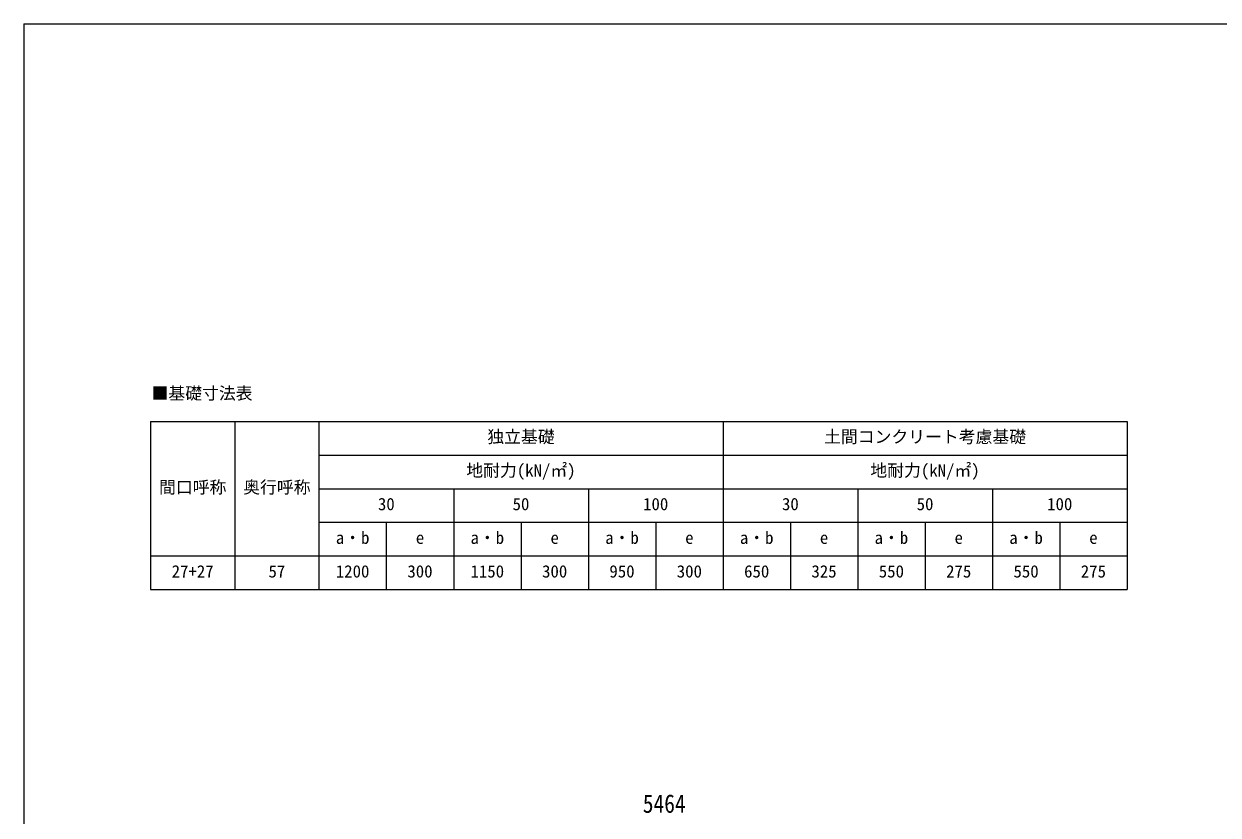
# Model space of a CAD drawing. Units: millimetres at full size, sheet at 1:40; details may follow other scales. Extents: x -11243 to 11243, y -7760 to 7760.
# Drawn here: x -11243 to 107, y 237 to 7760 of the extents above; entities that cross this region are included whole.
import ezdxf
from ezdxf.enums import TextEntityAlignment as Align

# ---------------------------------------------------------------- set-up
doc = ezdxf.new("R2010")
doc.units = ezdxf.units.MM
doc.header["$LTSCALE"] = 40
for name, color, linetype, lineweight in [('0-6_OTH_LINE', 6, 'Continuous', 9), ('0-E_DET2', 7, 'Continuous', 18), ('F-0_240', 7, 'Continuous', 9)]:
    doc.layers.add(name, color=color, linetype=linetype, lineweight=lineweight)
doc.styles.add('ＭＳ ゴシック', font='')
doc.styles.get('ＭＳ ゴシック').set_extended_font_data('MS Gothic')

msp = doc.modelspace()

# ---------------------------------------------------------------- linework, layer by layer
at = {"layer": '0-E_DET2'}
for p, q in [((-10038.28, 3980.51), (-758.28, 3980.51)), ((-10038.28, 3980.51), (-10038.28, 2380.51)), ((-9238.28, 3980.51), (-9238.28, 2380.51)), ((-8438.28, 3980.51), (-8438.28, 2380.51)), ((-4598.28, 3980.51), (-4598.28, 2380.51)), ((-758.28, 3980.51), (-758.28, 2380.51)), ((-8438.28, 3660.51), (-758.28, 3660.51)), ((-8438.28, 3340.51), (-758.28, 3340.51)), ((-7158.28, 3340.51), (-7158.28, 2380.51)), ((-5878.28, 3340.51), (-5878.28, 2380.51)), ((-3318.28, 3340.51), (-3318.28, 2380.51)), ((-2038.28, 3340.51), (-2038.28, 2380.51)), ((-8438.28, 3020.51), (-758.28, 3020.51)), ((-7798.28, 3020.51), (-7798.28, 2380.51)), ((-6518.28, 3020.51), (-6518.28, 2380.51)), ((-5238.28, 3020.51), (-5238.28, 2380.51)), ((-3958.28, 3020.51), (-3958.28, 2380.51)), ((-2678.28, 3020.51), (-2678.28, 2380.51)), ((-1398.28, 3020.51), (-1398.28, 2380.51)), ((-10038.28, 2700.51), (-758.28, 2700.51)), ((-10038.28, 2380.51), (-758.28, 2380.51))]:
    msp.add_line(p, q, dxfattribs=at)
at = {"layer": 'F-0_240', "color": 5}
for q in [(-11242.74, -7760), (10677.26, 7760)]:
    msp.add_line((-11242.74, 7760), q, dxfattribs=at)

# ---------------------------------------------------------------- texts
at = {"layer": '0-6_OTH_LINE', "color": 7, "style": 'ＭＳ ゴシック', "width": 0.85}
msp.add_text('5464', height=176, dxfattribs=at).set_placement((-5360.75, 205.58), align=Align.BOTTOM_LEFT)
at = {"layer": '0-E_DET2', "style": 'ＭＳ ゴシック'}
for s, p in [('■基礎寸法表', (-10029.66, 4154.06)), ('独立基礎', (-6838.28, 3740.51)), ('土間コンクリート考慮基礎', (-3638.28, 3740.51)), ('地耐力(kN/㎡)', (-7038.28, 3420.51)), ('地耐力(kN/㎡)', (-3198.28, 3420.51)), ('間口呼称', (-9958.28, 3260.51)), ('奥行呼称', (-9158.28, 3260.51)), ('30', (-7878.28, 3100.51)), ('50', (-6598.28, 3100.51)), ('100', (-5358.28, 3100.51)), ('30', (-4038.28, 3100.51)), ('50', (-2758.28, 3100.51)), ('100', (-1518.28, 3100.51)), ('a・b', (-8278.28, 2780.51)), ('e', (-7518.28, 2780.51)), ('a・b', (-6998.28, 2780.51)), ('e', (-6238.28, 2780.51)), ('a・b', (-5718.28, 2780.51)), ('e', (-4958.28, 2780.51)), ('a・b', (-4438.28, 2780.51)), ('e', (-3678.28, 2780.51)), ('a・b', (-3158.28, 2780.51)), ('e', (-2398.28, 2780.51)), ('a・b', (-1878.28, 2780.51)), ('e', (-1118.28, 2780.51)), ('27+27', (-9838.28, 2460.51)), ('1200', (-8278.28, 2460.51)), ('300', (-7598.28, 2460.51)), ('1150', (-6998.28, 2460.51)), ('300', (-6318.28, 2460.51)), ('950', (-5678.28, 2460.51)), ('300', (-5038.28, 2460.51)), ('650', (-4398.28, 2460.51)), ('325', (-3758.28, 2460.51)), ('550', (-3118.28, 2460.51)), ('275', (-2478.28, 2460.51)), ('550', (-1838.28, 2460.51)), ('275', (-1198.28, 2460.51)), ('57', (-8918.28, 2460.51))]:
    msp.add_text(s, height=117.3, dxfattribs=at).set_placement(p, align=Align.BOTTOM_LEFT)

doc.saveas('drawing.dxf')
